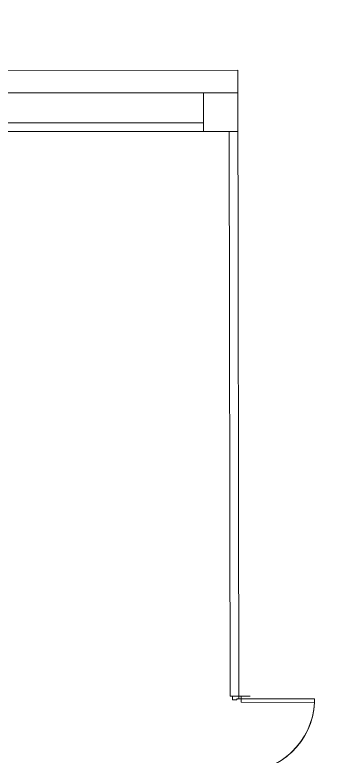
# Model space of a CAD drawing. Header units: millimetres. Extents: x 586 to 1010, y 369 to 668.
# Drawn here: x 706.3 to 710.01, y 480.1 to 488.6 of the extents above; entities that cross this region are included whole.
import ezdxf

# ---------------------------------------------------------------- set-up
doc = ezdxf.new("R2010")
doc.units = ezdxf.units.MM
for name, color, linetype, lineweight in [('0 new', 7, 'Continuous', 0), ('murocort', 7, 'Continuous', 50), ('plan line', 7, 'Continuous', 15)]:
    doc.layers.add(name, color=color, linetype=linetype, lineweight=lineweight)

msp = doc.modelspace()

# ---------------------------------------------------------------- linework, layer by layer
at = {"color": 254, "lineweight": 25}
for points in [[(671.7124, 620.7085), (706.7355, 621.773), (754.2598, 613.8303), (814.6609, 600.1481), (855.7567, 598.0104), (895.0671, 567.0647), (920.0096, 542.0176), (952.0084, 521.2476), (977.2234, 504.6526), (979.6352, 479.2339), (986.3437, 463.8549), (988.7975, 462.3853)], [(654.944, 595.4717), (670.2671, 587.3174), (714.302, 595.1648), (787.0891, 595.1648), (819.3936, 580.9441), (821.0297, 562.8505), (813.4907, 552.7881), (808.7339, 539.6711), (796.4072, 534.7059), (791.0222, 527.249), (791.0222, 507.547), (797.3007, 476.5274), (814.9752, 463.8897), (836.1481, 474.6816), (874.0221, 478.5878), (885.7286, 462.7333), (863.0042, 436.0794), (845.7887, 420.6845), (845.1044, 408.6747)], [(639.2065, 583.4381), (644.7272, 575.638), (657.7961, 553.4401), (668.4043, 543.9291), (682.5178, 548.7307), (692.9838, 555.4778), (711.9339, 556.5828), (734.3456, 532.1334), (750.593, 477.7475), (754.1369, 444.164), (776.4657, 425.4473), (782.6172, 412.2355)]]:
    msp.add_spline(points, degree=3, dxfattribs=at)
at = {"layer": '0 new', "ltscale": 50}
for p, q in [((708.4593, 487.7066), (708.46, 487.2626)), ((708.46, 487.2626), (708.8563, 487.2632))]:
    msp.add_line(p, q, dxfattribs=at)
at = {"layer": 'murocort', "lineweight": 30}
for p, q in [((708.4561, 487.3626), (702.8562, 487.3537)), ((708.4563, 487.2626), (702.8563, 487.2537))]:
    msp.add_line(p, q, dxfattribs=at)
at = {"layer": 'plan line'}
for p, q in [((692.5869, 487.9375), (708.8552, 487.9632)), ((708.8666, 480.7606), (708.8552, 487.9632)), ((702.8556, 487.7037), (708.8556, 487.7068)), ((708.7665, 480.7905), (708.7563, 487.2631)), ((708.7665, 480.7905), (708.9965, 480.7905)), ((708.7929, 480.7907), (708.7929, 480.7507)), ((708.8929, 480.7605), (708.8929, 480.7905)), ((708.7929, 480.7507), (708.8429, 480.7506)), ((708.8429, 480.7506), (708.8429, 480.7606)), ((708.8429, 480.7606), (708.8929, 480.7605)), ((708.8929, 480.7605), (708.8928, 480.7205)), ((708.8928, 480.7205), (709.7326, 480.7192)), ((709.7327, 480.7592), (708.8929, 480.7605)), ((709.7326, 480.7192), (709.7327, 480.7592))]:
    msp.add_line(p, q, dxfattribs=at)
msp.add_lwpolyline([(708.7929, 480.7907), (708.7929, 480.7507), (708.8429, 480.7506), (708.8429, 480.7606), (708.8929, 480.7605), (708.8929, 480.7905)], dxfattribs=at)
msp.add_lwpolyline([(709.7326, 480.7192, -0.403785), (708.8915, 479.9207)], format="xyb", dxfattribs=at)
msp.add_lwpolyline([(708.8929, 480.7605), (708.8928, 480.7205), (709.7326, 480.7192), (709.7327, 480.7592)], close=True, dxfattribs=at)
msp.add_arc((708.8983, 480.7558), 0.8351, 269.90804, 357.48869, dxfattribs=at)

doc.saveas('drawing.dxf')
